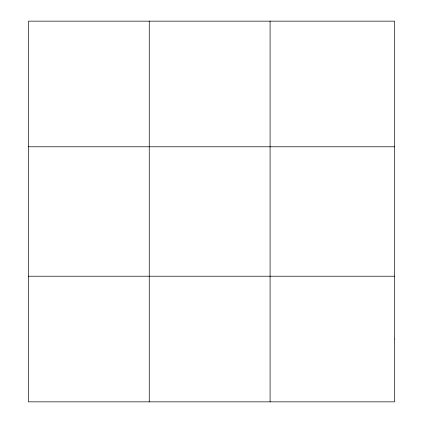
<?xml version="1.0" encoding="UTF-8"?>
<svg xmlns="http://www.w3.org/2000/svg" width="423" height="423" viewBox="0 0 423 423"><rect width="100%" height="100%" fill="white"/><g stroke="black" fill="none" stroke-linecap="round" stroke-linejoin="round"><path stroke-width="0.63" d="M149.25 401.85L149.25 21.15M270.086 401.85L270.086 21.15M28.415 146.781L394.585 146.781M28.415 276.219L394.585 276.219M394.585 339.035L394.585 401.85L28.415 401.85L28.415 21.15L394.585 21.15L394.585 339.035"/></g></svg>
